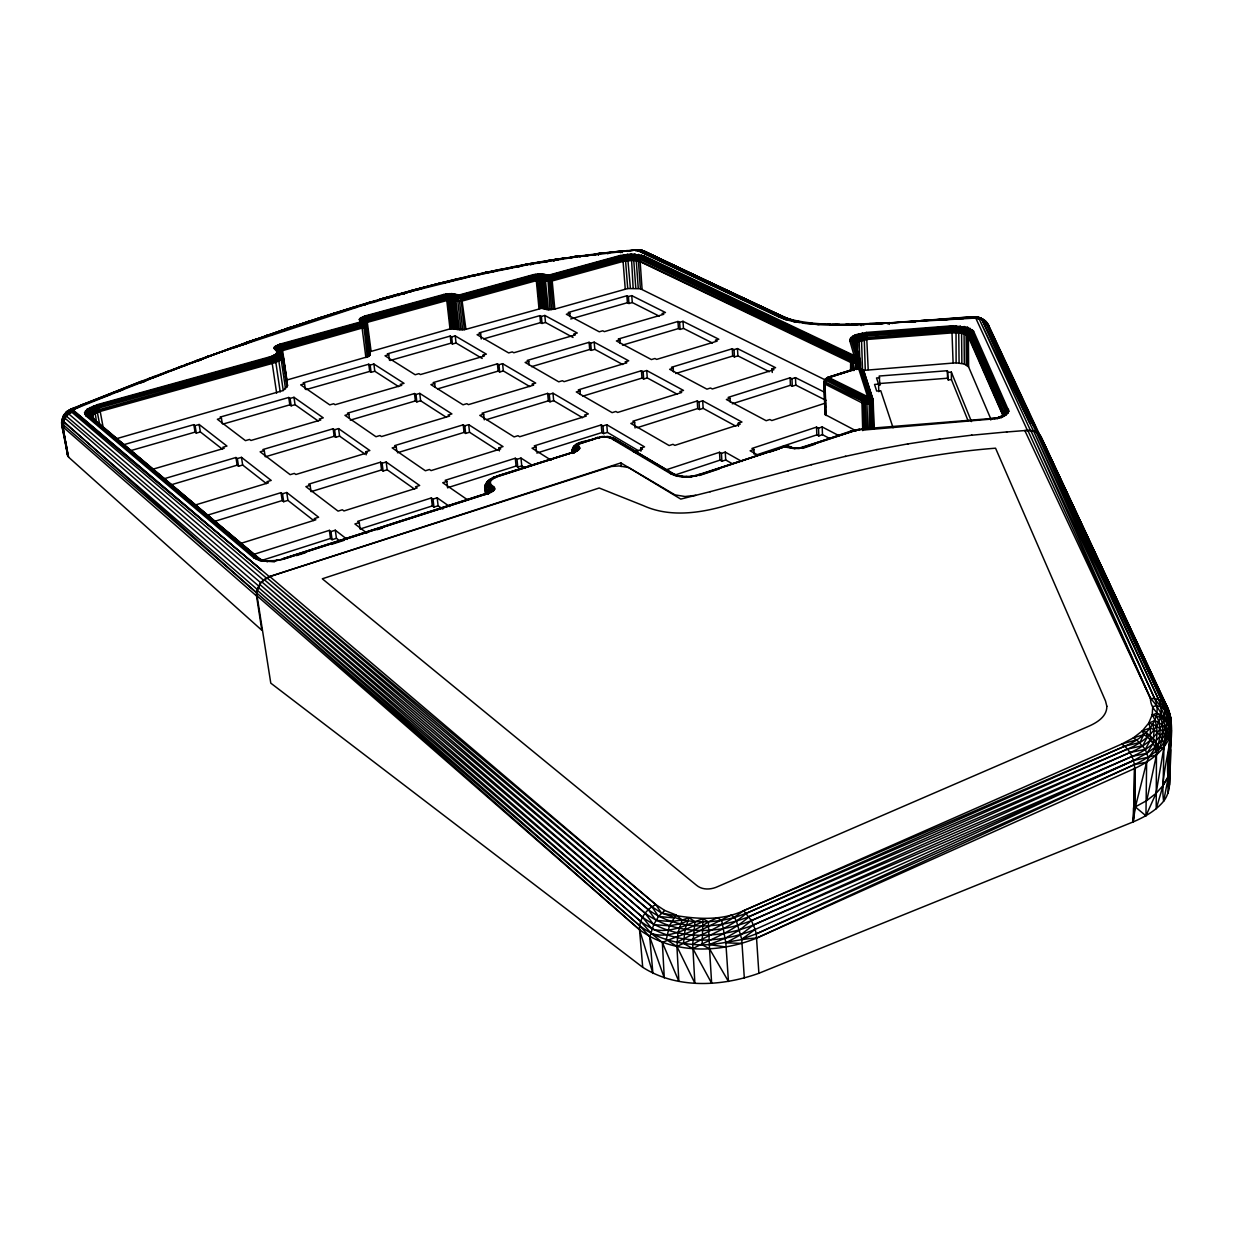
<?xml version="1.0" encoding="UTF-8"?>
<svg xmlns="http://www.w3.org/2000/svg" width="1233" height="1233" viewBox="0 0 1233 1233"><rect width="100%" height="100%" fill="white"/><g stroke="black" fill="none" stroke-linecap="round" stroke-linejoin="round"><path stroke-width="1.5" d="M493.416 486.496L489.455 489.917L488.653 493.739L487.282 492.815L487.559 490.241L492.029 485.571L494.356 487.374L494.649 489.409L489.131 493.2L283.806 559.073L273.911 561.169L278.488 559.782M640.004 251.008L637.538 249.775C442.231 265.665 255.878 336.085 75.367 408.693L73.595 408.385C65.904 409.741 60.479 417.787 61.835 425.416L68.555 457.135L261.828 630.263L256.526 595.971L63.515 427.419L63.484 415.567L66.613 411.76L71.884 408.678L140.994 381.444L208.254 356.183L364.059 304.936L412.238 291.188L473.318 275.93L526.907 264.879L575.981 256.973L637.538 249.775L641.854 250.299L789.736 319.671M486.234 485.124L487.081 481.81L490.796 478.82L576.52 451.309L579.726 448.504L578.123 444.342L598.483 437.761L597.204 437.515C590.253 442.246 572.775 439.534 572.235 451.186L574.131 453.158M695.828 495.312L685.039 496.514L675.021 494.895L628.799 467.584L619.105 465.935L611.537 466.459L269.827 576.551C261.92 579.171 255.909 587.447 257.065 595.878L270.782 683.144L642.701 967.288C676.932 989.19 721.906 986.539 758.881 973.284L1133.158 821.918C1144.532 817.032 1155.66 810.882 1163.644 801.203C1172.799 789.351 1168.699 773.615 1169.747 759.836L1170.271 750.173M369.145 351.975L449.999 328.872L464.348 329.673L461.265 301.284L459.385 294.934L533.442 274.651L541.195 273.865L548.808 275.129L620.184 255.508L631.25 253.952L643.873 255.832L854.577 355.705C864.919 358.649 857.12 365.908 850.308 362.24L640.066 261.643L633.716 260.317L623.127 261.396L550.735 281.355L536.37 280.646L461.265 301.284L446.839 300.528L367.388 322.337C363.997 325.558 363.689 318.083 359.281 319.609L364.475 316.11L443.911 294.425L451.817 293.608L460.464 295.226L533.997 275.051L540.809 274.358L548.839 275.637L620.769 255.894L634.641 254.491L642.963 256.202L853.59 356.152L856.18 362.826L856.365 368.559M1134.268 807.523L1134.637 768.498C1134.468 758.989 1129.736 749.356 1121.753 744.038L743.684 910.663C717.544 922.808 688.661 918.092 661.535 913.083L651.949 906.748L264.155 579.572L648.296 909.661C677.087 930.792 717.082 929.451 749.017 916.643L1129.921 752.562C1149.618 744.979 1172.876 724.095 1161.887 700.822L1038.402 433.554L1033.531 430.872L1024.793 430.502L1150.435 698.263C1150.512 712.89 1166.187 717.406 1170.471 729.381L1171.35 730.152L1170.194 768.452L1167.959 777.083L1163.089 785.483L1156.045 793.358L1146.752 800.587L1133.497 807.877L1133.158 821.918L1135.377 806.999L1146.628 762.179C1153.996 743.992 1179.349 728.965 1166.85 706.016L1040.236 435.542L1038.402 433.554L1164.738 703.149C1178.532 725.636 1167.065 752.762 1167.959 777.083L1163.089 785.483L1156.2 808.817L1156.462 754.997C1156.431 746.504 1150.944 738.783 1143.746 734.621L1142.328 730.876L1148.694 723.124L1152.192 714.924L1152.763 706.555L1156.831 705.738L1160.823 706.91L1164.384 708.821L1169.5 714.431C1174.849 743.345 1159.313 771.858 1163.644 801.203L1169.978 768.529L1169.747 759.836L1169.47 765.123M541.826 280.739L543.106 276.608L545.911 274.959L543.306 276.716L542.042 279.768L544.632 308.897L542.027 280.847M257.065 595.878L639.526 929.697C672.771 954.635 719.687 953.14 756.8 938.036L1134.391 764.614C1150.327 757.139 1168.098 745.395 1170.98 726.499C1169.269 719.825 1163.382 715.017 1156.908 713.244L1152.192 714.924C1158.635 724.927 1157.433 736.348 1154.982 747.306L1147.06 753.224L1133.481 760.53L755.151 929.451C718.885 944.139 673.28 945.634 640.651 921.39L257.265 590.314L639.65 925.644L649.699 936.787L664.294 977.892L662.337 942.459C677.318 935.986 694.549 931.932 708.359 921.837L709.53 948.809L728.456 981.483L725.836 942.844L721.752 920.435L717.252 917.83L708.359 921.837L694.965 921.683L688.97 917.753L682.142 920.003L677.919 932.888L676.917 946.451L694.873 983.179L692.699 944.386L694.965 921.683L702.964 918.724L708.359 921.837L721.752 920.435L734.606 917.537L746.381 913.268L1127.455 749.094C1146.459 741.788 1168.976 721.69 1158.434 699.188L1036.136 431.966L1161.887 700.822C1177.284 723.771 1165.447 751.822 1167.959 777.083L1170.194 768.452L1170.579 749.649M487.282 492.815L485.448 491.104L486.357 487.389L489.424 484.769L490.719 484.369L492.029 485.571M285.362 380.458L368.575 356.476L370.193 354.534L366.525 325.728C365.723 321.983 357.447 319.054 365.538 317.205L445.005 295.473L451.016 294.857L459.601 296.151L534.567 275.683L540.455 275.082L549.086 276.315L621.34 256.495L637.353 255.493L642.1 256.803L852.666 356.815L853.822 370.594M487.883 481.009L484.923 485.941L485.232 494.649M573.453 452.634L574.254 448.92L577.768 445.406L572.944 448.211L572.235 451.186C571.11 447.548 580.404 441.722 576.874 444.496L572.605 448.18L574.701 451.648M573.699 452.788L574.501 449.074L578.292 445.791M1170.749 742.127C1171.335 729.088 1172.09 714.446 1164.738 703.149L1040.236 435.542L1168.113 709.314L1170.811 717.853L1170.749 734.853M1163.089 785.483L1163.952 747.136C1163.952 738.644 1157.802 731.277 1150.327 727.855L1148.694 723.124L1154.735 720.673C1162.349 723.355 1168.976 730.368 1168.946 738.783C1162.149 752.978 1148.447 761.994 1134.637 768.498L756.8 938.036C735.315 939.037 714.446 946.944 692.699 944.386C673.773 943.014 654.708 937.527 639.65 925.644L256.911 593.135L639.526 929.697L652.92 973.454L649.699 936.787L653.721 924.658L658.499 916.427L664.787 910.493L676.023 914.948L682.142 920.003L694.965 921.683C681.387 927.447 667.3 932.996 652.226 929.143L642.501 917.167L259.747 584.427L645.09 913.191C675.468 935.57 717.729 934.167 751.421 920.589L1131.971 756.446C1152.254 748.616 1176.082 727.069 1164.738 703.149L1158.434 699.188L1150.435 698.263L1027.752 430.255M1133.713 807.769L1134.637 768.498L1135.377 806.999L1145.95 815.799L1156.045 793.358L1163.952 747.136L1166.403 739.276L1166.973 722.492L1160.823 706.91L1154.55 698.325L1030.711 430.286L1150.435 698.263C1161.671 710.146 1168.776 727.038 1163.613 743.391M1169.547 784.989L1169.978 768.529L1168.113 793.189L1167.759 777.129M359.497 318.854L363.689 320.58L364.922 322.491L364.244 324.032L279.12 348.4L278.658 349.725L282.866 354.857L287.52 385.713L283.251 390.507L114.962 439.148M274.527 561.847L259.855 560.583L253.782 557.84L85.74 415.691L84.553 412.608L87.281 409.125L97.299 404.671L271.923 356.275L275.745 354.195L277.194 351.944L274.296 348.631L274.389 347.089C279.182 345.887 278.966 353.933 282.634 350.604L365.8 327.007L366.17 324.31L364.12 321.767L359.281 319.609M872.964 428.36L872.224 401.033L870.39 397.72L867.323 395.839L858.615 368.528L856.319 368.282L828.037 377.298L825.139 379.209L823.798 382.985L825.108 414.55L856.195 430.918M268.856 561.493C272.601 560.214 257.373 561.647 255.123 557.563L86.957 415.49L85.925 414.134L86.664 410.974L90.903 407.784L97.761 405.164L269.842 357.585L277.98 353.162L278.103 350.804L275.313 347.891L278.612 345.194L359.789 322.846L361.824 321.674L360.637 318.946L364.999 316.542L446.13 294.471L460.464 295.226L461.527 296.691L465.92 329.319L464.348 329.673M857.582 368.343L857.397 362.594L854.777 357.909L849.845 340.847L850.755 337.672L855.209 334.852L866.475 332.432L951.753 325.836L967.597 327.284L973.623 331.261L1008.887 411.159C1006.22 417.617 997.667 418.141 991.656 419.066L863.254 430.07M62.251 421.131L61.835 425.416L67.522 454.838L67.969 453.482M601.92 437.206L604.91 437.021M459.354 329.997L455.871 300.467L457.705 295.041M460.972 330.028L457.875 301.623L458.244 295.041M825.617 380.103L640.389 288.753L627.72 288.553L554.819 309.082L548.377 309.745L545.433 280.554L547.159 275.221M873.642 427.789L873.026 399.461L864.21 372.181C863.747 369.083 857.798 366.355 856.565 369.546M1145.95 815.799L1146.628 762.179L1134.391 764.614L756.261 933.89L741.727 939.222L744.331 978.139M63.376 417.355L61.712 420.992L66.613 411.76L73.595 409.68L70.435 409.649L73.595 408.385L74.088 409.279L68.308 410.851L62.59 423.875L67.738 456.071L61.712 420.992C64.501 410.959 76.169 409.633 83.644 404.378C191.547 362.24 300.097 319.794 412.238 291.188L401.742 293.207L398.321 295.643M861.759 368.944L863.069 370.193L871.854 397.427L870.144 399.245L862.746 399.153L824.892 379.81L826.942 377.93L829.239 377.714L866.29 395.978L870.93 396.672L872.486 399.122L867.169 401.095L862.237 400.34L825.355 382.076L824.26 380.827L827.374 377.591L857.752 368.467L829.377 377.529L826.542 379.856L824.985 384.48L826.202 415.536M850.57 369.885L850.678 359.882L854.577 355.705L855.825 357.801L855.07 368.682M866.337 427.759L865.227 402.359L866.629 396.055L867.832 427.774M825.324 379.487L824.523 381.937L827.42 377.606L857.012 368.235L862.576 369.576L864.395 373.337L860.911 368.528L858.615 368.528L862.16 369.438L870.93 396.672L868.356 398.475L863.454 398.074L825.756 378.947L829.377 377.529L827.975 377.853L865.273 396.456L868.772 397.211L871.207 402.852L871.978 428.853M1168.576 735.084C1170.287 722.446 1165.617 709.484 1158.434 699.188L1033.531 430.872L1154.55 698.325C1164.615 719.964 1142.929 739.184 1124.681 746.196L746.381 913.268C730.722 927.339 710.485 933.859 692.699 944.386M863.716 429.176L862.884 403.191L866.29 395.978L863.454 398.074L861.929 401.573L862.73 430.625M1134.129 807.584L1133.158 821.918L1134.761 807.291L1134.637 768.498M256.526 595.971L256.433 592.657L63.068 424.584C59.076 417.201 82.133 406.905 67.923 411.452L63.854 416.137L67.553 412.069L66.613 411.76L69.156 410.358M225.161 350.557L248.927 341.51L252.611 340.478L252.827 341.356M702.964 918.724L702.116 944.74L709.53 948.809L711.641 983.225L692.869 948.609L683.498 943.399L676.917 946.451L666.298 939.592L669.427 925.798L676.023 914.948M546.62 275.714L544.416 277.101L543.029 281.232L545.618 309.298L548.377 309.745M627.104 251.178L637.538 249.775L635.473 250.546L638.293 250.746L785.822 319.655L794.283 321.767L817.88 324.618L853.051 325.065L975.75 318.052L1027.397 430.348C1034.21 429.639 1041.238 434.386 1042.147 441.352L989.251 327.177C987.386 320.595 980.297 316.527 973.669 316.742C941.426 319.301 909.461 322.183 877.187 323.323C845.098 324.294 812.069 326.853 781.075 316.634L640.436 250.407L635.534 250.453M547.699 275.236L549.98 309.776M1008.887 411.159L1005.188 412.284L1002.984 416.477L1004.032 411.699L1008.579 409.31M494.787 488.36C489.886 490.087 484.554 494.849 494.649 489.409M490.719 484.369L490.318 481.564L492.892 478.728M364.937 323.169L364.413 321.489L366.895 320.118L446.361 298.324L462.375 298.725L535.939 278.473L549.795 279.259L622.711 259.254L633.731 258.144L640.328 259.516L850.678 359.882L854.407 356.09L854.777 357.909L852.327 362.81L852.573 370.455M484.923 485.941L485.448 491.104M485.848 483.706L484.661 487.944L489.085 492.861L488.607 493.662M456.626 329.519L453.497 301.145L456.796 294.887L454.391 295.643M824.291 389.751L824.014 382.446L825.031 380.504L825.309 381.459M956.022 325.682L956.114 362.81L964.329 364.012L968.614 366.956L990.978 419.312M690.958 476.77L700.375 474.751L784.203 446.87L794.514 448.627L801.65 448.165L855.902 430.348L850.862 431.088L801.111 448.18L847.872 432.552M889.286 324.402L889.548 322.645L892.322 323.539M990.777 420.021L991.224 418.588L1000.24 417.555M457.119 295.55L456.179 295.396M622.187 252.595L622.403 251.131L627.258 250.653L598.745 253.428L594.352 254.152L594.167 255.077M63.854 416.137L64.101 414.565L67.553 412.069M598.853 438.424C600.718 434.864 607.114 437.314 610.628 438.131L670.767 473.796C679.922 478.234 690.819 477.51 700.375 474.751M863.3 429.331L853.883 430.764L854.762 429.978M710.393 491.628L680.77 499.088L620.862 462.899L269.318 576.659L260.579 582.654L256.433 592.657L63.099 420.992L61.65 422.534L63.515 427.419L62.59 425.37M598.406 255.262L598.745 253.428L603.507 252.888M452.526 300.729L453.79 296.552L461.527 296.691L535.091 276.485L549.348 277.178L621.879 257.296L636.906 256.341L641.36 257.574L851.849 357.693L855.825 357.801L858.045 356.553L853.236 340.385L855.502 337.857L860.387 335.854L952.292 328.163L962.48 328.641L967.643 330.29L970.279 332.633L1004.957 410.774L1004.571 413.795L1002.306 415.906L1006.375 414.72M595.57 255.123L595.816 253.89L599.346 254.029C561.554 258.159 523.532 263.384 486.696 273.063L485.663 272.339L459.293 279.074M851.849 357.693L852.327 362.81M1146.752 800.587L1156.462 754.997C1162.334 743.252 1165.185 730.028 1160.438 717.329L1152.192 714.924M367.357 357.061L363.951 326.868L360.159 322.06L279.706 344.207L274.389 347.089M488.515 481.98L488.761 480.901L486.526 482.781M631.25 253.952L633.13 287.998M294.672 326.128L291.296 327.3L294.672 326.128L294.826 327.038M1156.138 751.205C1160.238 739.63 1162.18 727.193 1156.431 715.741M864.21 372.181L862.345 370.84M856.18 362.826L856.735 357.555L855.887 356.337L852.666 356.815M572.944 448.211L574.069 446.238L577.661 444.882M366.355 326.36L364.983 322.645L362.656 320.333L364.891 318.422L445.514 296.305L453.79 296.552M849.845 340.847C858.615 341.063 856.426 354.179 860.064 359.281L856.658 361.053L850.385 361.069L636.182 259.5L622.989 260.333L549.964 280.384L536.216 279.567L462.668 299.835C457.181 302.378 452.079 297.954 446.654 299.434L367.187 321.227L364.922 322.491L365.091 323.894M260.579 582.654L66.258 416.045L68.601 413.795L67.877 412.346L63.484 415.567M365.8 327.007C364.845 322.537 360.745 323.031 359.543 320.318M574.393 452.357L576.196 449.105L579.772 447.517M788.488 446.762L787.332 446.192L792.588 447.933L786.022 446.038L790.014 446.608L791.093 447.918M495.574 477.757L496.683 476.108L576.52 451.309M539.253 273.834L541.58 308.312L545.618 309.298M872.563 398.382C875.43 404.332 865.258 404.409 861.852 402.79L823.891 383.525L825.956 379.425L829.239 377.714L826.804 378.284L864.302 397.165L868.772 397.211L869.82 396.117L860.788 368.528M686.642 476.955L691.451 476.647M851.464 370.224L851.217 362.579L854.392 356.614M68.709 413.409L63.438 416.877L61.65 422.534L63.068 424.584M368.575 356.476L364.876 327.624L366.17 324.31M572.143 453.42L573.33 451.771L574.609 452.049M688.97 917.753L685.116 929.22L683.498 943.399C704.182 933.735 725.204 924.303 743.684 910.663L1124.681 746.196L1139.97 742.42L1143.746 734.621L1133.266 737.935L1121.753 744.038L1136.703 739.8L1145.287 749.31L1148.123 757.201L1156.462 754.997M277.194 351.944L281.648 353.362L282.974 355.243L282.434 356.799L278.689 359.897L272.077 362.471L99.981 410.25L92.768 413.487L90.81 415.999L91.242 418.295L89.331 414.072L84.553 412.608M1001.304 417.864L1001.689 416.8M973.669 316.742L971.373 317.39L973.346 317.652L973.669 316.742C917.506 320.226 860.788 327.577 805.057 323.478L798.198 321.243L794.283 321.767L640.436 250.407L638.047 250.653M449.875 293.577L449.382 299.049L452.634 328.487M857.397 362.594L858.076 358.803L855.81 355.736L851.032 339.399L853.606 336.517L859.17 334.235L951.953 326.391L963.543 326.945L969.431 328.81L972.436 331.492L1007.284 409.541L1006.868 412.993L1005.219 414.612L997.127 418.896M825.74 412.932L825.108 414.55M558.01 259.993L558.379 259.038L564.282 257.913M824.014 382.446L823.891 383.525L824.183 381.197M859.709 358.757L854.808 342.158L856.843 339.861L861.25 338.058L952.554 330.459L964.329 331.538L968.799 334.513L1003.338 412.778L1002.583 416.6L1004.263 413.132L969.431 333.496L964.745 330.398L952.446 329.273L867.046 335.885L858.307 337.765L854.839 339.969L854.145 342.435L859.848 359.497L860.156 369.407M553.802 261.088L555.821 259.346L546.065 260.995L545.649 261.966L547.622 260.656L558.379 259.038M497.916 476.416L493.447 477.356L491.828 479.205L494.325 478.234M487.79 494.125L492.09 489.994L487.559 483.845L488.869 480.454L491.258 480.115M392.464 296.937L393.08 295.519L398.706 293.978L395.3 295.519M781.229 448.273L782.724 446.593L786.115 446.562M869.327 427.651L869.203 402.158L866.891 396.055M411.067 290.757L456.796 278.92L482.057 274.08L485.663 272.339L512.25 267.854M788.149 446.284L783.741 446.932L786.13 446.685M852.758 357.77L853.39 356.46M532.949 264.139L533.427 263.153L540.008 262.721M858.476 429.885L859.755 429.608M91.165 417.124L93.091 414.627L100.243 411.421L275.915 362.41L281.263 359.481L283.266 356.322L280.061 350.788L274.296 348.631M860.542 369.962C860.341 366.525 862.052 355.566 855.887 356.337M694.564 476.185L696.106 475.892M574.408 452.157L576.165 449.752L579.726 448.504M497.639 476.37L573.484 452.203L575.333 450.06L573.222 447.132L576.597 445.298M572.282 450.369L572.759 449.552M572.821 452.064L577.907 449.536L578.462 447.795L576.335 445.113L579.063 443.911M870.775 429.238L869.974 403.237L872.949 400.263L870.868 397.196L867.323 395.839M960.214 325.882L958.735 331.708L959.089 362.964M493.462 271.969L494.31 270.628L504.975 268.686M181.513 366.124L171.541 370.532L231.866 347.629L245.614 343.868C281.17 329.226 318.284 319.023 354.873 306.847L353.917 307.957M491.258 272.216L491.89 271.214M489.131 493.2L487.02 493.709L490.225 490.965L485.602 485.602L490.133 482.997M477.325 275.252L478.019 274.235M474.89 275.992L475.815 274.635L466.182 276.839L465.226 278.211M994.368 418.835L996.156 418.511M462.822 278.55L463.546 277.533M462.668 329.92L459.57 301.515L460.448 300.297M963.512 318.607L955.837 318.592L963.805 317.713M551.66 309.668L548.808 275.129L550.457 276.038L552.107 279.937L554.819 309.082M634.995 253.998L633.685 259.238L635.781 288.029M597.204 437.515L596.263 438.362L602.213 437.006M447.687 282.172L451.37 280.908M445.036 283.035L446.069 281.648L409.957 290.88L403.021 294.286L401.742 293.207L412.238 291.188M234.979 347.675L235.996 346.334L236.828 347.12M541.195 273.865L539.777 279.213L542.428 308.327M451.817 293.608L450.292 299.064L453.497 328.517M853.852 356.568L856.981 356.029L858.831 358.31L859.586 369.515M853.56 362.934L854.978 361.238M698.941 474.443L697.863 475.291L781.599 447.456M801.65 448.165L798.722 448.226L852.388 431.35M355.828 307.587L357.092 306.108M279.151 332.201L280.554 330.66L301.484 324.325M316.973 319.501L317.975 318.361L314.97 320.087M319.023 319.054L320.364 317.528L327.793 316.157L325.127 315.941M857.998 368.42L855.193 369.145L861.543 369.083M276.932 332.756L277.98 331.585L274.759 333.449M252.611 340.478L243.672 344.223M794.514 448.627L795.593 448.288L787.933 446.808L791.494 447.178M576.474 444.188L575.133 445.56L577.214 449.089L573.098 453.066L573.854 452.634M184.673 365.924L186.168 364.321C199.345 361.546 210.92 354.626 223.82 351.097M227.843 349.494L245.614 343.868L247.139 342.235L256.587 338.952L261.797 338.027M167.072 372.166L153.169 377.637L160.907 374.585M851.602 431.072L849.676 431.951L852.481 431.165M866.861 396.702L868.602 395.824L859.894 368.621L858.276 367.989L858.492 369.391M864.98 429.469L864.163 403.468L865.227 402.359L872.178 402.374M553.293 309.437L550.735 281.355L552.107 279.937M288.491 329.041L285.702 328.857L291.497 327.007M461.265 301.284L462.668 299.835M997.528 418.11L998.73 417.263M454.576 295.75L452.326 300.621L455.655 329.103M493.986 490.472L489.085 492.738L490.826 489.347L494.356 487.374M489.763 492.167L490.826 489.347L486.465 484.631L486.711 482.827L490.318 481.564M574.362 451.725L579.14 449.49M681.957 476.801L687.089 476.539L677.595 476.2M825.509 415.074L825.062 383.278L865.227 402.359M547.714 275.745L548.839 275.637M574.979 451.186L576.196 449.105L574.069 446.238L578.123 444.342L577.383 444.05M458.229 295.566L459.37 295.458M484.415 273.495L485.663 272.339M964.129 326.421L961.57 332.109L961.879 363.381M545.664 275.576L544.955 275.329M1003.123 415.228L1000.225 417.108L1005.65 413.271L1006.051 410.05L971.296 331.954L968.491 329.442L962.973 327.701L952.138 327.192L859.802 334.944L854.608 337.071L852.188 339.769L856.981 356.029M457.875 329.827L454.746 301.438L455.871 300.467M610.982 438.208C610.689 435.634 603.446 436.621 607.869 437.176L613.834 438.316L675.607 475.399L613.433 438.856L613.834 439.842M388.272 296.999L384.465 299.002L382.199 298.617L388.549 297.785L390.26 296.321L379.456 299.403L388.549 297.785L393.08 295.519M546.897 309.591L544.308 281.509L545.433 280.554M491.813 478.635L488.792 483.29L493.077 487.775L493.323 489.563L487.389 493.154M1003.677 414.55L1008.132 412.993M638.447 254.352L636.182 259.5L638.247 288.291M542.967 274.05L540.578 279.29L543.214 308.42M421.64 288.83L408.986 291.635L409.957 290.88M726.206 947.052L709.268 944.586L725.281 938.205L739.661 929.99L751.421 920.589L1129.921 752.562L1145.287 749.31L1150.435 740.031L1150.327 727.855L1142.328 730.876L1133.266 737.935L1136.703 739.8M453.605 293.808L451.093 299.157L454.283 328.61M865.581 403.623L867.231 402.39L868.587 403.499M264.093 561.292L270.042 560.907M743.684 910.663L751.421 920.589L755.151 929.451L741.727 939.222L736.455 921.19L734.606 917.537L731.077 915.086L676.84 942.259M198.436 360.683L208.254 356.183L199.484 360.545L200.517 359.188L195.415 360.837L198.436 360.976M786.777 446.593L790.014 446.608M154.31 376.419L144.107 381.567L140.994 381.444L80.746 405.534L110.616 394.375M263.261 579.957L68.601 413.795L74.288 411.005L269.318 576.659M579.279 446.593C575.287 446.778 575.349 451.91 572.636 451.956L572.282 449.336M295.997 326.283L299.449 325.235M273.14 334.374L267.299 335.145L263.77 337.38L266.328 336.301M68.601 413.795L73.934 411.098L261.226 569.769L72.87 411.452M366.756 304.119L369.823 302.224L373.537 302.424M553.617 260.702L555.821 259.346M144.107 381.567L149.887 378.053M607.699 253.798L610.489 252.133L627.258 250.653M865.705 396.61L866.629 396.055M238.293 346.273L247.016 342.188M967.597 327.284L965.316 329.35L964.067 332.725L964.329 364.012M279.953 351.513L282.419 349.478L365.384 326.036M792.264 448.334L797.057 448.149M800.664 447.749L803.762 447.594M641.468 254.969L638.355 259.947L640.389 288.753M493.447 477.356L487.081 481.81L485.247 484.769L485.771 488.592L489.609 492.106M330.752 315.216L335.037 312.843L330.367 315.17M67.923 411.452L73.595 408.385L74.55 409.032M544.493 274.389L542.32 276.315L541.287 279.444L543.892 308.574M664.787 910.493L655.864 904.606C646.354 909.014 639.095 919.017 639.526 929.697L642.701 967.288M455.1 294.163L452.835 296.12L451.787 299.311L454.946 328.764M66.613 411.76L73.718 409.556M229.847 348.708L231.896 347.906M371.287 302.424L373.938 301.022L376.281 301.546M490.796 478.82L489.239 479.991L495.157 477.479M263.168 337.303L267.299 335.145M304.351 323.431L308.219 321.397L313.475 320.965M489.794 492.029L492.784 491.489M575.071 451.016L578.061 450.446M488.715 492.63L491.15 492.414M162.463 373.969L169.214 370.686M643.703 251.964L644.797 251.424L781.352 316.311L698.464 277.255M259.855 560.583L266.128 560.753L267.253 561.94M452.835 280.8L456.796 278.92L457.875 279.598M369.823 302.224L335.453 313.598M758.881 973.284L756.261 933.89L1133.481 760.53L1148.123 757.201M379.579 300.051L382.893 298.54M828.329 378.269L829.347 377.807M403.021 294.286L407.491 292.298M576.936 446.13L578.046 445.637M140.331 383.17L145.155 381.074M702.594 921.96C686.211 928.665 669.904 939.068 651.425 933.566L640.651 921.39L258.236 587.293L642.501 917.167C674.174 940.609 718.346 939.145 753.502 924.935L1133.481 760.53M914.732 321.998L917.367 320.904L901.477 321.936L914.732 321.998L907.534 321.828M1000.934 416.492L1003.708 416.276M692.869 948.609C711.826 938.529 732.895 931.531 749.017 916.643L1127.455 749.094L1142.868 745.641L1147.291 737.01L1146.166 732.417L1142.328 730.876M576.428 445.652L577.645 445.159L576.335 445.113M289.416 327.762L291.389 326.945M973.346 317.652L975.411 316.789L978.987 318.838L977.029 316.973L974.178 317.682L979.757 317.667L984.951 320.688L988.265 324.633L1040.729 437.068M687.536 920.912L680.462 923.825L669.427 925.798L653.721 924.658L645.09 913.191L261.75 581.822L648.296 909.661L655.864 920.342L671.369 921.56L682.142 920.003L661.535 913.083L655.864 904.606L269.827 576.551M643.873 255.832L641.36 257.574L640.081 260.579L642.1 289.401M970.417 328.41L967.643 330.29L966.102 333.542L966.333 364.845M70.435 409.649L83.644 404.378L82.087 404.609M455.285 295.026L456.472 294.749L455.486 295.134M214.064 354.549L221.94 351.682M443.371 283.097L448.458 281.139M492.198 478.342L495.82 476.955M492.753 477.71L497.269 476.123M117.644 391.74L122.915 389.782M998.083 417.555L1001.766 416.137M837.685 324.279L833.477 325.173L828.329 324.125L833.477 325.173L839.349 324.294M642.239 251.255L639.311 249.852L637.43 250.515L640.836 250.052L644.797 251.424L674.189 266.081M862.915 325.034L866.537 323.74M539.622 261.843L536.709 262.876L537.989 263.4M543.275 261.982L546.065 260.995L547.067 261.935M790.291 447.826L793.543 447.872M522.253 265.095L533.427 263.153L530.606 264.879L530.776 263.538L516.211 267.083L513.976 266.528M673.804 475.167L680.215 476.416L671.923 473.549L611.753 437.915L609.41 437.576M567.935 258.144L575.087 256.402L588.804 255.539L588.156 254.645L585.644 255.524L586.954 256.11M802.544 448.396L815.121 444.188M699.358 475.506L719.363 468.848M770.317 451.894L779.41 448.874M755.968 455.1L816.832 434.879L818.835 435.927L822.488 434.71L829.131 438.193M754.18 454.237L753.933 449.521L750.126 450.785L758.28 455.301M753.933 449.521L751.96 448.442L816.523 427.111L818.512 428.159L822.18 426.942L838.825 435.603M674.621 475.137L719.98 460.14L721.906 461.234L725.713 459.986L732.387 463.762M698.34 474.736L784.789 446.716L782.107 446.885M664.972 470.205L719.502 452.28L721.444 453.374L725.251 452.11L741.958 461.512M825.555 403.052L771.796 420.545L769.854 419.513L766.171 420.715L726.391 399.523L730.028 398.367L730.244 402.143M640.913 451.232L640.682 448.103L644.52 446.87L606.775 424.738L602.983 425.94L601.242 424.907L534.274 445.884L535.985 446.947L536.432 451.602M633.562 452.064L642.501 449.182L640.682 448.103M738.413 426.294L738.243 423.212L741.942 422.025L702.687 400.802L699.034 401.958L697.231 400.972L632.868 421.224L634.641 422.256L635.087 427.99M256.356 559.412L258.699 558.965L261.519 560.553L89.423 415.336L84.645 414.242M254.09 554.28L329.365 530.36L330.506 538.467L332.078 539.715L336.439 538.312L339.414 540.64M360.128 529.049L359.265 522.576L357.662 521.374L431.35 497.947L432.29 505.931L433.954 507.102L438.116 505.777L442.801 509.075M487.883 492.861L282.295 558.919L488.484 492.876M283.837 558.888L485.186 494.294M296.49 555.605L305.645 552.661M331.261 544.431L344.069 540.331M376.99 529.758L382.492 528.001M329.365 530.36L330.937 531.593L335.299 530.205L347.213 539.453M359.265 522.576L354.919 523.963L366.941 533.118M431.35 497.947L432.999 499.118L437.176 497.793L449.66 506.563M732.248 403.792L790.43 385.282L792.295 386.237L795.809 385.128L826.233 400.494M826.927 378.177L853.421 369.715M262.691 560.136L330.506 538.467M360.545 528.865L432.29 505.931M285.702 328.857L289.632 327.531M577.275 443.926L597.82 437.499M576.874 444.496L594.506 438.917M824.245 392.063L795.47 377.637L791.956 378.747L790.076 377.807L728.179 397.38L730.028 398.367M447.918 487.621L516.088 466.043L517.783 467.137L521.759 465.874L524.95 467.939M637.122 427.712L697.708 408.539L699.527 409.526L703.164 408.37L735.839 426.171M496.19 476.4L573.946 451.771M239.248 543.892L315.818 519.802L314.276 518.6L318.607 517.244L286.75 492.506L282.496 493.801L281.016 492.661L205.865 515.687M532.147 465.226L520.973 458.075L516.997 459.323L515.302 458.244L445.205 480.3L446.855 481.44L447.594 487.759M446.855 481.44L442.739 482.735L467.477 499.781M536.833 453.066L601.874 432.567L603.615 433.6L607.407 432.398L638.555 450.8M634.641 422.256L630.849 423.443L669.149 445.545L672.987 444.312L674.852 445.375L740.139 424.244L738.243 423.212M772.274 372.474L772.089 368.759L775.572 367.681L737.473 348.585L734.036 349.648L732.263 348.754L671.492 367.295L673.218 368.205L673.48 371.888M535.985 446.947L532.039 448.196L551.182 460.217M499.396 450.924L499.072 447.826L503.018 446.593L468.694 424.661L464.81 425.832L463.223 424.815L394.683 445.622L396.225 446.685L396.795 451.293M675.669 373.522L732.679 356.044L734.436 356.938L737.889 355.875L769.315 371.75M214.496 521.405L282.203 500.552L283.667 501.708L287.921 500.382L313.691 520.526M311.548 491.505L381.567 469.927L383.109 471.037L387.177 469.773L414.535 489.1M673.218 368.205L669.658 369.299L706.91 389.15L710.532 388.01L712.335 388.981L773.923 369.7L772.089 368.759M397.442 452.758L464.055 432.413L465.642 433.43L469.526 432.259L497.577 450.322M582.577 396.225L641.992 378.084L643.688 379.009L647.263 377.914L677.302 394.283M383.109 471.037L382.107 463.254L380.565 462.175L308.62 484.199L310.115 485.34L311.024 491.628M310.115 485.34L305.892 486.634L338.058 511.125L342.358 509.768L343.93 510.955L417.139 487.929L415.506 486.788L419.652 485.494L386.191 462.005L382.107 463.254M579.988 390.83L576.289 391.955L612.123 412.639L615.884 411.468L617.625 412.469L681.633 392.51L679.861 391.555L683.483 390.414L646.724 370.547L643.133 371.626L641.437 370.717L578.323 389.875L579.988 390.83L580.311 394.56M396.225 446.685L392.186 447.903L425.37 470.759L429.454 469.496L431.072 470.605L500.737 448.889L499.072 447.826M486.526 419.636L548.346 400.833L549.98 401.804L553.679 400.679L582.546 417.725M483.675 414.196L479.807 415.367L514.099 436.914L518.014 435.711L519.679 436.744L586.261 416.091L584.55 415.089L588.311 413.918L552.985 393.219L549.271 394.344L547.637 393.389L482.072 413.194L483.675 414.196L484.276 419.852M366.186 454.838L365.785 451.756L369.823 450.538L338.566 428.591L334.575 429.778L333.141 428.745L262.891 449.536L264.278 450.584L265.203 456.703M1163.952 747.136L1158.897 748.662L1155.722 741.079L1146.166 732.417M162.648 479.19L235.95 457.505L237.152 465.18L238.524 466.259L242.67 465.026L266.436 483.598M333.141 428.745L334.174 436.312L335.623 437.33L339.584 436.143L364.583 453.806M235.95 457.505L237.322 458.568L241.468 457.351L271.198 480.423L266.975 481.702L268.409 482.827L193.766 505.468L192.379 504.297M264.278 450.584L260.148 451.817L290.171 474.674L294.363 473.395L295.828 474.505L367.295 452.819L365.785 451.756M622.465 345.148L678.443 328.564L680.092 329.411L683.483 328.41L712.427 343.021M169.476 485.309L237.152 465.18M265.881 456.626L334.174 436.312M437.715 388.857L498.147 371.102L499.689 371.996L503.326 370.933L529.789 386.561M619.922 339.907L616.423 340.94L651.394 359.574L654.939 358.495L656.634 359.404L717.113 341.14L715.371 340.262L718.808 339.229L683.005 321.304L679.614 322.306L677.965 321.474L618.288 339.044L619.922 339.907L620.199 343.498M350.264 420.145L415.367 400.941L416.846 401.896L420.638 400.771L446.331 417.309M531.546 366.663L589.698 349.494L591.301 350.372L594.799 349.34L622.711 364.536M434.694 383.525L430.918 384.619L463.038 404.809L466.86 403.669L468.417 404.64L533.612 385.128L532.009 384.187L535.692 383.078L502.586 363.673L498.933 364.737L497.408 363.827L433.199 382.584L434.694 383.525L435.11 387.193M151.366 469.65L224.159 448.319L222.819 447.271L226.934 446.053L199.145 424.476L195.091 425.647L193.812 424.645L122.314 445.113L123.531 446.146M348.893 414.196L344.947 415.351L375.973 436.729L379.964 435.526L381.475 436.559L449.598 416.076L448.041 415.074L451.894 413.918L419.759 393.373L415.968 394.498L414.473 393.543L347.444 413.209L348.893 414.196L349.386 417.941M528.772 361.377L525.135 362.44L558.734 381.829L562.418 380.72L564.051 381.66L626.826 362.779L625.146 361.87L628.707 360.807L594.198 342.158L590.684 343.19L589.097 342.312L527.2 360.468L528.772 361.377L529.127 364.999M570.725 318.962L627.397 302.717L628.953 303.503L632.282 302.547L659.208 316.141M130.975 450.554L195.045 432.12L196.324 433.122L200.378 431.951L222.294 449.089M223.096 424.044L289.801 404.84L291.158 405.796L295.041 404.671L318.145 420.992M859.339 368.205L858.476 368.451L860.911 368.528M569.8 313.305L566.363 314.276L599.269 331.8L602.752 330.783L604.34 331.631L663.708 314.307L662.075 313.49L665.45 312.504L631.743 295.627L628.429 296.567L626.857 295.781L568.274 312.488L569.8 313.305L570.108 316.804M306.046 389.597L369.684 371.426L371.087 372.32L374.801 371.256L398.583 386.576M483.613 338.89L540.532 322.63L542.042 323.447L545.479 322.476L573.037 337.472M291.158 405.796L290.094 398.429L288.738 397.473L220.106 417.108L221.416 418.11L222.294 423.69M221.416 418.11L217.378 419.266L245.459 440.643L249.559 439.441L250.931 440.474L320.734 420.006L319.316 419.004L323.262 417.848L293.993 397.303L290.094 398.429M304.551 383.756L300.698 384.85L329.766 404.886L333.681 403.746L335.083 404.717L401.711 385.359L400.247 384.419L404.023 383.324L373.876 364.043L370.162 365.107L368.759 364.213L303.195 382.831L304.551 383.756L305.322 389.227M480.654 333.696L477.094 334.713L508.659 352.931L512.281 351.883L513.807 352.761L575.364 334.867L573.792 334.02L577.275 333.002L544.832 315.463L541.379 316.449L539.884 315.633L479.19 332.864L480.654 333.696L481.224 339.013M390.06 360.498L451.016 343.159L452.449 344.007L456.025 342.99L482.195 358.464M465.92 329.319L541.58 308.312M388.734 354.75L385.035 355.782L415.182 374.74L418.927 373.645L420.391 374.57L484.23 356.09L482.735 355.196L486.357 354.148L455.239 335.915L451.663 336.917L450.23 336.07L387.332 353.871L388.734 354.75L389.397 360.113M850.2 431.38L855.317 430.024M972.467 329.766L969.323 331.4L967.566 334.528L967.782 365.847M695.011 275.637L644.797 251.424L641.854 250.299L638.293 250.746L779.164 317.158L783.047 316.681L799.323 322.584M408.986 291.635L441.275 282.742M572.081 256.942L580.034 255.863L580.049 257.188M637.014 250.484L639.311 249.852M788.303 470.775L709.946 491.736M694.842 475.676L699.635 474.458M833.477 325.173L836.853 324.279L832.244 324.479M278.334 559.967L283.806 559.073M787.825 470.883L811.792 464.579M858.368 324.017L853.051 325.065L846.177 324.264L853.051 325.065L860.927 323.94L861.112 325.682M596.68 437.807L600.271 437.299M853.051 325.065L857.089 324.048L851.063 324.464M811.175 464.733L845.684 456.287M994.723 418.326L999.47 417.263M855.702 368.59L857.567 368.112M875.846 323.616L883.876 322.954L869.419 323.632L878.59 324.14L889.548 322.645M956.114 362.81L862.561 370.486L861.497 339.245L858.522 333.742M845.098 456.426L877.172 449.521M353.208 307.233L364.059 304.936L361.531 304.69L365.23 305.075M788.396 446.993L789.49 446.762M788.673 447.147L793.497 448.319L792.048 447.502M253.782 557.84L257.666 557.917L260.225 560.445M670.767 473.796L676.547 475.075L673.033 473.611M989.251 327.177L986.015 321.489L980.713 318.129L976.182 318.422M1168.946 738.783L1166.403 739.276C1164.384 730.969 1156.924 724.788 1148.694 723.124M610.628 438.131L612.832 437.977L615.375 439.734M854.269 430.24L859.37 429.238M973.623 331.261L970.279 332.633L968.398 335.607L968.614 366.956M876.571 449.644L908.166 443.834M878.59 324.14L885.756 322.861L888.114 323.894M637.754 250.576L642.67 250.607L786.546 318.777M85.74 415.691L90.271 416.461L258.73 558.518M273.957 560.676L278.704 559.905M691.019 476.292L695.628 475.522M274.959 349.293L280.061 350.788L282.434 354.241L280.477 357.308L275.267 360.144L94.186 411.128L90.841 413.671L90.271 416.184L101.938 426.88M275.992 349.987L279.182 350.218M517.506 266.883L520.095 266.467M817.88 324.618L822.534 323.894M599.207 437.145L602.089 436.621M91.674 418.234L89.423 415.336L90.024 412.716L99.226 407.892L274.743 359.065L279.768 356.322L281.648 353.362L276.639 348.692L279.336 345.795L362.949 321.983L360.714 321.428L363.997 322.522L366.525 325.728M907.565 443.957L939.777 439.04M678.32 475.799L682.82 476.231M858.615 368.528L860.387 369.515M995.648 418.157L863.393 428.837M789.736 319.177L785.822 319.655L779.164 317.158M939.192 439.164L971.958 435.141M858.707 429.377L863.655 428.745M942.675 320.01L948.316 319.393M783.988 446.423L786.068 446.223M971.481 435.249L1006.929 431.904M276.916 350.896L279.259 350.973L279.136 353.501L275.961 356.106L270.366 358.279L98.255 405.888L89.485 409.803L87.111 412.855L88.16 415.552L256.433 557.593L262.66 560.167L261.75 559.998M948.208 379.887L947.406 370.717L879.191 376.034L879.961 385.22L879.391 383.54L947.53 378.223L948.208 379.887L951.444 379.641L967.982 420.515M878.79 391.693L878.574 384.141L874.536 384.449L876.709 391.077L880.763 390.753L893.077 427.774M1006.513 431.997L1027.397 430.348M955.837 318.592L962.742 318.052M879.745 377.714L876.509 377.961L878.574 384.141M948.1 372.381L951.337 372.119L971.496 421.594M601.935 436.729L604.725 436.544M796.98 448.273L799.323 448.535M686.781 476.508L691.281 476.231M269.642 560.784L274.343 561.107M274.188 560.645L264.771 560.799M948.424 319.023L920.65 320.672L957.085 318.915L956.222 318.037M622.403 251.131L620.153 251.178L620.538 252.673M610.35 437.283L614.697 438.902M828.067 377.637L829.254 377.622L828.329 377.437M782.724 446.593L784.203 446.87M1036.475 432.506L981.745 319.147L976.089 318.299L980.713 318.129L984.951 320.688L986.492 323.709M274.096 347.891L277.579 348.615L280.153 352.253M980.713 318.129L975.75 318.052L979.757 317.667L984.951 320.688M361.839 321.258L360.437 321.058M360.652 321.643L361.824 321.674M604.355 436.482L607.838 437.099M742.174 943.399L725.836 942.844L740.879 934.66L753.502 924.935L1131.971 756.446L1147.06 753.224L1153.055 743.514L1154.119 729.967L1152.809 724.31M576.674 444.574L577.815 444.604M242.685 343.714L245.614 343.868M361.3 320.78L362.517 320.981M276.808 353.054L280.199 354.071L282.434 356.799L286.981 387.316M85.447 410.882L90.841 413.671L92.444 419.467M673.603 917.891L658.499 916.427L651.949 906.748L266.883 577.799L655.864 904.606M975.95 318.176L981.745 319.147L986.616 322.306L1038.926 434.555M849.83 339.26L854.808 342.158L855.532 348.122M606.559 436.544L609.95 436.96M386.299 297.446L388.549 297.785M280.554 330.66L283.621 331.153M360.175 318.083L363.226 319.332L365.23 322.137L369.484 355.844M275.144 346.288L279.12 348.4L282.866 354.857M275.745 354.195L278.889 355.489L280.985 358.371L285.532 388.934M809.11 322.861L812.809 323.555M87.281 409.125L92.198 412.377L94.402 421.778M850.755 337.672C857.798 338.597 856.288 347.783 856.38 352.638M471.422 275.545L473.318 275.93M360.468 321.844L361.454 322.106M360.745 322.507L359.743 322.245L362.194 328.672L365.893 357.539M608.593 436.821L612.847 438.069L610.52 437.453M499.118 269.518L500.798 269.965M854.577 355.705L859.124 357.755L859.848 359.497M256.587 338.952L257.851 339.322M361.254 317.359L363.935 318.854L365.723 321.798L370.023 355.181M868.356 396.286L867.231 395.947L867.97 396.487M981.36 319.301L983.379 319.933L986.292 323.894M276.315 345.517L279.783 347.953L281.124 351.189M852.573 336.177C860.48 338.674 856.596 349.586 857.798 355.32M274.096 355.289L276.824 356.846L278.689 359.897L283.251 390.507M525.474 264.386L526.907 264.879M89.963 407.46C96.667 409.757 95.342 418.881 96.975 424.152M362.332 320.873L363.997 322.522L360.837 324.341L280.045 346.596L277.579 348.615L280.338 351.374L280.199 354.071L274.111 358.094L98.748 406.813L90.518 410.497L88.283 413.348L89.285 415.891L260.733 559.751M854.407 356.09L859.94 361.408M361.993 327.562L363.658 328.194M561.57 258.853L562.865 259.408M550.719 260.04L551.891 260.564M642.67 250.607L783.047 316.681M855.209 334.852L857.659 336.763L859.108 340.031L859.848 360.005M862.021 369.869L863.763 371.133L873.195 400.633L874.043 429.053M677.626 267.746L686.226 271.877M362.718 316.681L366.386 321.489L370.27 351.328M277.872 344.808L281.571 349.756L283.667 363.673M271.923 356.275L275.668 361.284L280.23 391.94M979.911 318.53L977.029 316.973L975.164 317.837L978.509 317.266L983.379 319.933M93.369 405.95L97.145 411.175L100.043 426.633M612.832 437.977L674.913 474.551M633.747 451.37L636.999 453.297M856.288 355.936L857.798 356.83M364.12 321.767L365.646 324.156L361.685 326.421L282.095 348.322L279.413 350.542M364.983 322.645L363.689 320.58L366.509 319.023L445.976 297.261L461.99 297.662L535.554 277.44L549.579 278.18L622.341 258.221L633.854 257.05L640.759 258.483L851.541 359.157L858.076 358.803L859.124 357.755L858.045 356.553M365.523 324.495L366.309 325.127M575.087 256.402L575.981 256.973M369.206 353.27L370.193 354.534M620.184 255.508L622.989 260.333L625.254 289.123M279.028 350.095L280.77 351.559M280.538 352.869L281.556 353.563M458.106 300.513L459.57 301.515M547.652 280.6L549.086 281.586M533.442 274.651L536.216 279.567L539.006 308.682M823.891 381.937L825.062 383.278M443.911 294.425L446.654 299.434L449.999 328.872M363.951 326.868L364.876 327.624M651.425 933.566L662.337 942.459L678.859 981.376L676.917 946.451M364.475 316.11L367.187 321.227L371.056 351.066M104.867 429.361L109.275 433.076M112.203 435.542L125.396 446.67M128.324 449.151L148.839 466.459M151.767 468.925L258.76 559.212M266.266 577.938L71.468 411.899L67.877 412.346L73.564 410.204L74.288 411.005M258.452 585.829L63.438 416.877M257.05 589.266L63.268 421.701L63.515 427.419L62.59 423.875M279.706 344.207L282.419 349.478L286.857 379.856M269.333 357.123L272.077 362.471L276.639 393.157M572.451 450.43L573.468 451.401M854.947 356.584L859.339 361.87M97.299 404.671L99.981 410.25L103.495 429.269M850.678 359.882L851.71 361.007M623.651 254.722L625.485 259.762L627.72 288.553M872.224 401.033L872.856 401.819M549.964 280.384L550.735 281.355M862.329 332.925L864.256 338.643L865.273 369.885M535.276 274.235L537.049 279.382L539.807 308.497M677.271 475.63L677.857 476.431M869.203 402.158L869.974 403.237M542.042 279.768L543.029 281.232M445.807 293.993L447.533 299.234L450.831 328.687M543.491 280.276L544.308 281.509M452.511 299.65L453.497 301.145M453.944 300.174L454.746 301.438M861.929 401.573L862.884 403.191M863.393 402.081L864.163 403.468M850.385 361.069L851.217 362.579M279.752 350.866L280.261 351.806M1033.562 431.103L978.94 318.484L1030.464 430.409M1168.468 712.859L1170.811 717.853L1166.85 706.016M1041.577 437.854L1168.113 709.314M1038.171 432.089L1041.793 439.842M993.613 338.536L989.513 328.564M1006.452 366.124L1009.657 373.029M1024.114 404.07L1025.717 407.522M984.381 320.426L1032.884 424.784M1042.317 440.227L1087.598 538.097M1091.637 546.836L1097.308 559.073M1101.346 567.812L1106.201 578.292M1119.132 606.251L1120.751 609.749M1127.224 623.728L1130.461 630.726M981.745 319.147L1029.987 423.397M1002.783 415.151L968.275 336.748L965.994 334.698L961.509 333.264L952.662 332.848L867.292 339.46L857.367 342.142L855.44 345.502L855.24 343.236L859.108 340.031L867.246 338.289L952.631 331.677L961.57 332.109L966.102 333.542L968.398 335.607L1003.123 415.274M951.753 325.836L953.094 362.918M872.949 400.263L873.211 401.234L873.026 399.461M282.974 355.243L287.52 385.713M866.475 332.432L868.202 369.53M627.397 254.198L630.387 288.168M755.151 929.451L756.261 933.89M364.922 322.491L365.184 323.57M858.122 360.668L858.661 368.02M61.897 423.844L67.198 449.783M537.249 273.957L540.686 308.373M62.775 426.772L68.555 457.135M195.091 425.647L196.324 433.122M193.812 424.645L195.045 432.12M199.145 424.476L200.378 431.951M237.322 458.568L238.524 466.259M241.468 457.351L242.67 465.026M282.496 493.801L283.667 501.708M281.016 492.661L282.203 500.552M286.75 492.506L287.921 500.382M284.191 367.326L284.731 370.994M285.517 376.466L286.056 380.134M288.738 397.473L289.801 404.84M293.993 397.303L295.041 404.671M330.937 531.593L332.078 539.715M335.299 530.205L336.439 538.312M334.575 429.778L335.623 437.33M338.566 428.591L339.584 436.143M367.943 345.132L368.405 348.723M370.162 365.107L371.087 372.32M368.759 364.213L369.684 371.426M380.565 462.175L381.567 469.927M373.876 364.043L374.801 371.256M386.191 462.005L387.177 469.773M447.826 293.701L451.725 328.548M415.968 394.498L416.846 401.896M414.473 393.543L415.367 400.941M437.176 497.793L438.116 505.777M432.999 499.118L433.954 507.102M419.759 393.373L420.638 400.771M464.81 425.832L465.642 433.43M463.223 424.815L464.055 432.413M451.663 336.917L452.449 344.007M450.23 336.07L451.016 343.159M468.694 424.661L469.526 432.259M455.239 335.915L456.025 342.99M860.064 359.281L860.249 360.406M498.933 364.737L499.689 371.996M497.408 363.827L498.147 371.102M516.997 459.323L517.783 467.137M515.302 458.244L516.088 466.043M502.586 363.673L503.326 370.933M520.973 458.075L521.759 465.874M552.985 393.219L553.679 400.679M544.832 315.463L545.479 322.476M549.271 394.344L549.98 401.804M541.379 316.449L542.042 323.447M547.637 393.389L548.346 400.833M539.884 315.633L540.532 322.63M590.684 343.19L591.301 350.372M589.097 342.312L589.698 349.494M606.775 424.738L607.407 432.398M602.983 425.94L603.615 433.6M601.242 424.907L601.874 432.567M594.198 342.158L594.799 349.34M620.862 462.899L621.155 466.583M824.183 382.662L824.291 384.033M631.743 295.627L632.282 302.547M628.429 296.567L628.953 303.503M626.857 295.781L627.397 302.717M646.724 370.547L647.263 377.914M643.133 371.626L643.688 379.009M641.437 370.717L641.992 378.084M677.965 321.474L678.443 328.564M683.005 321.304L683.483 328.41M679.614 322.306L680.092 329.411M699.034 401.958L699.527 409.526M697.231 400.972L697.708 408.539M702.687 400.802L703.164 408.37M719.502 452.28L719.98 460.14M725.251 452.11L725.713 459.986M721.444 453.374L721.906 461.234M737.473 348.585L737.889 355.875M734.036 349.648L734.436 356.938M732.263 348.754L732.679 356.044M1169.747 759.836L1170.194 768.452L1169.655 750.373M791.956 378.747L792.295 386.237M790.076 377.807L790.43 385.282M795.47 377.637L795.809 385.128M818.512 428.159L818.835 435.927M816.523 427.111L816.832 434.879M825.016 394.699L825.524 407.46M824.445 393.389L825.231 413.456M822.18 426.942L822.488 434.71M1036.907 430.178L1036.953 431.658M951.337 372.119L951.444 379.641M947.406 370.717L947.53 378.223M1106.833 706.262C1107.049 716.419 1097.17 722.492 1089.001 726.129L717.668 886.635C710.979 889.733 702.363 890.272 696.445 885.217L322.306 578.786L599.192 488.006L643.595 505.715C669.735 517.552 699.99 513.252 726.653 505.391C815.059 481.271 903.712 455.147 995.555 448.196L1105.539 701.038L1106.833 706.262M570.571 257.25L570.263 258.19L571.68 258.206L570.571 257.25"/></g></svg>
